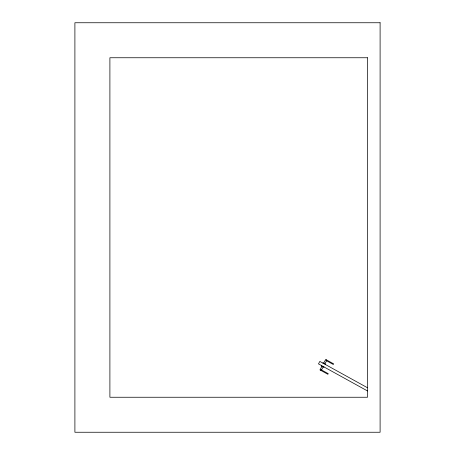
<?xml version="1.0" encoding="UTF-8"?>
<svg xmlns="http://www.w3.org/2000/svg" width="455" height="455" viewBox="0 0 455 455"><rect width="100%" height="100%" fill="white"/><g stroke="black" fill="none" stroke-linecap="round" stroke-linejoin="round"><path stroke-width="0.68" d="M321.537 365.575L321.366 365.883L323.818 367.236L323.988 366.929M322.891 363.124L323.061 362.823L325.513 364.171L325.342 364.478M321.981 366.224L319.95 369.898L327.901 374.289L328.237 373.674L320.906 369.625L320.565 370.239M323.676 363.158L325.7 359.484L333.651 363.869L333.31 364.483L325.979 360.434L326.315 359.82M321.514 369.96L323.209 366.901M324.898 363.835L326.588 360.769M367.612 387.814L319.825 361.435L318.472 363.886L367.498 390.947M380.101 22.75L74.899 22.75L74.899 432.25L380.101 432.25L380.101 22.75M367.498 57.751L109.9 57.751L109.9 397.249L367.498 397.249L367.498 57.751"/></g></svg>
